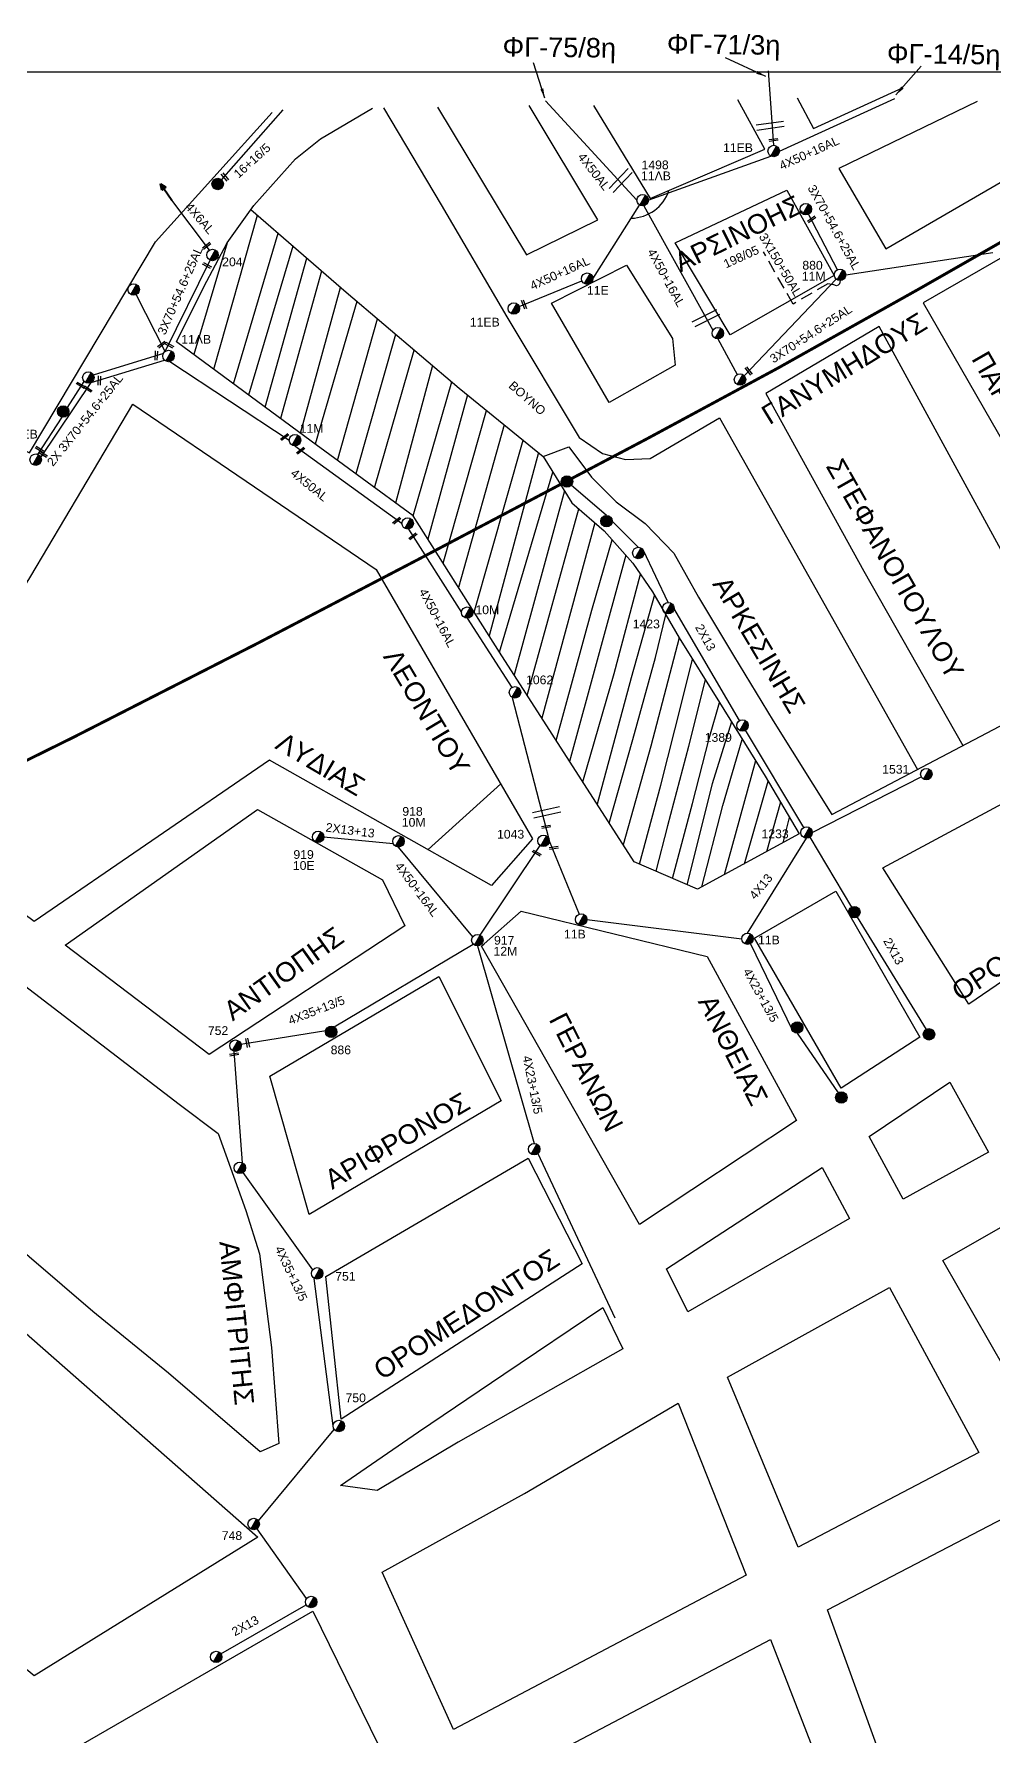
# Model space of a CAD drawing. Header units: millimetres. Extents: x 7657 to 9078, y 851 to 1875.
# Drawn here: x 7964.4 to 8161.9, y 1512.6 to 1863.5 of the extents above; entities that cross this region are included whole.
import ezdxf

# ---------------------------------------------------------------- set-up
doc = ezdxf.new("R2010")
doc.units = ezdxf.units.MM
doc.linetypes.add('ACAD_ISO08W100', pattern=[36, 24, -3, 6, -3])
doc.linetypes.add('DASHED', pattern=[19.05, 12.7, -6.35])
for name, color, linetype in [('Eπιγραφές - Σχήματα', 7, 'Continuous'), ('Άγνωστα', 7, 'Continuous'), ('Γέφυρες Εναέριου Δικτύου', 7, 'Continuous'), ('Γυμνά εναέρια ΧΤ (3Φ)   4x50AL', 7, 'Continuous'), ('Γυμνά εναέρια ΧΤ και ΦΟΠ (3Φ)   4x50+16AL', 7, 'Continuous'), ('Επίτονοι', 7, 'Continuous'), ('Επιγραφές - Σχήματα', 7, 'Continuous'), ('Καλώδια ΧΤ   3x150+50AL', 7, 'DASHED'), ('Καλώδια ΧΤ   4x6AL', 7, 'DASHED'), ('Μηχανική τομή', 7, 'Continuous'), ('Στύλος Ξύλινος', 7, 'Continuous'), ('Στύλος Ξύλινος @ 1', 7, 'Continuous'), ('Στύλος ΦΜ', 7, 'Continuous'), ('Στύλος ΦΜ @ 1', 7, 'Continuous'), ('Συνεστραμμένα ΧΤ   3x70+54.6+25 AL', 7, 'SYN_LINE'), ('Τομή', 7, 'Continuous'), ('Υπόβαθρο ΔΕΗ', 7, 'Continuous')]:
    doc.layers.add(name, color=color, linetype=linetype)
doc.styles.get("Standard").update_dxf_attribs({"font": 'ARIAL.TTF'})
doc.linetypes.add('SYN_LINE', pattern='A,0.5,-0.0001,["/\\/\\/\\/",Standard,S=0.1,R=0,X=0,Y=-0.05],-0.25', length=0.7501)
doc.dimstyles.new('ISO-25', dxfattribs={"dimtxt": 2.5, "dimasz": 2.5, "dimexe": 1.25, "dimexo": 0.625, "dimtad": 1, "dimtxsty": 'Standard', "dimcen": 2.5, "dimaunit": 2, "dimazin": 0, "dimtfac": 1, "dimtmove": 0, "dimatfit": 3, "dimfxl": 1, "dimarcsym": 0})

# ---------------------------------------------------------------- blocks, each defined once
blk = doc.blocks.new('ΥΠΑΡΧΩΝ ΤΣΙΜΕΝΤΕΝΙΟΣ ΣΤΥΛΟΣ')
at = {"layer": 'Στύλος ΦΜ'}
blk.add_hatch(color=7, dxfattribs=at).paths.add_polyline_path([(-1.29, -2.28, 0.574793), (2.62, 0, 0.268822), (1.3, 2.27)])
at = {"layer": 'Στύλος ΦΜ', "color": 7}
blk.add_line((-1.29, -2.28), (1.3, 2.27), dxfattribs=at)
blk.add_circle((0, 0), 2.62, dxfattribs=at)
at = {"layer": 'Στύλος ΦΜ', "flags": 4}
for tag, p in [('ΑΡΙΘΜΟΣ', (-4.68, 8.05)), ('ΤΥΠΟΣ', (-4.91, 3.03))]:
    blk.add_attdef(tag, p, '', height=4, dxfattribs=at)
blk = doc.blocks.new('ΥΠΑΡΧΩΝ ΞΥΛΙΝΟΣ ΣΤΥΛΟΣ')
at = {"layer": 'Στύλος Ξύλινος'}
h = blk.add_hatch(color=7, dxfattribs=at)
h.paths.add_polyline_path([(-2.62, 0, 0.270008), (-1.29, -2.28), (1.3, 2.27, 0.576266)])
h.paths.add_polyline_path([(-1.29, -2.28, 0.574793), (2.62, 0, 0.268822), (1.3, 2.27)])
at = {"layer": 'Στύλος Ξύλινος', "color": 7}
blk.add_line((-1.29, -2.28), (1.3, 2.27), dxfattribs=at)
blk.add_circle((0, 0), 2.62, dxfattribs=at)
at = {"layer": 'Στύλος Ξύλινος', "flags": 4}
for tag, p in [('ΑΡΙΘΜΟΣ', (-4.91, 8.6)), ('ΤΥΠΟΣ', (-4.85, 3.39))]:
    blk.add_attdef(tag, p, '', height=4, dxfattribs=at)
blk = doc.blocks.new('ΕΠΙΤΟΝΟΣ')
at = {"layer": 'Επίτονοι', "lineweight": 40, "ltscale": 40}
blk.add_hatch(color=256, dxfattribs=at).paths.add_polyline_path([(-1.13, 6.47), (0, 9.1), (1.13, 6.47)])
for p, q in [((-1.13, 6.47), (0, 9.1)), ((0, 9.1), (1.13, 6.47)), ((1.13, 6.47), (-1.13, 6.47)), ((-1.13, 6.47), (0, 6.47)), ((0, 6.47), (0, 0))]:
    blk.add_line(p, q, dxfattribs=at)
blk = doc.blocks.new('ΜΗΧΑΝΙΚΗ ΤΟΜΗ')
at = {"layer": 'Μηχανική τομή', "ltscale": 40}
for p, q in [((-1.89, 0.78), (1.89, 0.78)), ((1.89, 0), (-1.89, 0))]:
    blk.add_line(p, q, dxfattribs=at)
blk = doc.blocks.new('ΤΟΜΗ')
at = {"layer": 'Τομή', "ltscale": 40}
for p, q in [((-5.68, 0), (5.68, 0)), ((5.68, -2.33), (-5.68, -2.33))]:
    blk.add_line(p, q, dxfattribs=at)

msp = doc.modelspace()

# ---------------------------------------------------------------- linework, layer by layer
at = {"layer": 'Άγνωστα', "color": 6}
for points in [[(8116.77, 1840.53), (8115.73, 1855.89)], [(8003.04, 1833.4), (8015.72, 1847.86)]]:
    msp.add_lwpolyline(points, dxfattribs=at)
at = {"layer": 'Άγνωστα'}
for points in [[(8082.33, 1764.21), (8075.08, 1770.46)], [(8088.88, 1757.67), (8083.51, 1763.04)], [(8095.06, 1746.29), (8089.94, 1757)], [(8109.75, 1721.95), (8096.23, 1745.11)], [(8122.99, 1699.91), (8110.96, 1719.93)], [(8124.73, 1698.87), (8147.19, 1710.37)], [(8024.08, 1697.96), (8038.38, 1696.57)], [(8056.32, 1677.7), (8068.69, 1696.18)], [(8070.52, 1697.16), (8076.69, 1682.03)], [(8111.39, 1678.14), (8123.55, 1697.69)], [(8124.21, 1697.9), (8132.79, 1683.47)], [(8078.31, 1680.94), (8110.21, 1676.97)], [(8133.99, 1681.44), (8148.16, 1658.28)], [(8026.21, 1658.78), (8054.88, 1675.86)], [(8055.73, 1675.5), (8067.42, 1634.75)], [(8111.99, 1675.95), (8120.57, 1658.16)], [(8007.02, 1655.23), (8024.49, 1658.08)], [(8121.63, 1657.5), (8130.03, 1645.21)], [(8007.36, 1630.77), (8005.63, 1653.78)], [(8068.2, 1632.7), (8084.08, 1598.81)], [(8021.8, 1608.73), (8007.45, 1628.79)], [(8026, 1576.52), (8022.13, 1606.95)], [(8010.61, 1556.99), (8026.23, 1575.83)], [(8020.54, 1540.93), (8010.33, 1555.35)], [(8002.9, 1529.57), (8020.47, 1539.65)]]:
    msp.add_lwpolyline(points, dxfattribs=at)
at = {"layer": 'Γέφυρες Εναέριου Δικτύου'}
msp.add_lwpolyline([(8087.42, 1825.51, 0.32068), (8095.18, 1831.22, 2.19574)], format="xyb", dxfattribs=at)
at = {"layer": 'Γυμνά εναέρια ΧΤ (3Φ)   4x50AL', "color": 151}
msp.add_lwpolyline([(8088.59, 1829.22), (8069.79, 1849.68)], dxfattribs=at)
at = {"layer": 'Γυμνά εναέρια ΧΤ (3Φ)   4x50AL', "color": 133}
for points in [[(7976.18, 1791.63), (7991.29, 1796.25)], [(7992.35, 1795.94), (8016.97, 1779.74)], [(8018.15, 1778.57), (8040.2, 1762.59)]]:
    msp.add_lwpolyline(points, dxfattribs=at)
at = {"layer": 'Γυμνά εναέρια ΧΤ και ΦΟΠ (3Φ)   4x50+16AL', "color": 133}
for points in [[(8117.95, 1839.35), (8141.73, 1850.18)], [(8090.94, 1829.22), (8116.19, 1838.32)], [(8079.54, 1813.04), (8089.14, 1828.22)], [(8090.04, 1828.08), (8104.27, 1802.41)], [(8064.33, 1807.33), (8077.27, 1812.6)], [(8105.27, 1800.62), (8109.28, 1793.27)], [(8041.56, 1761.43), (8052.46, 1744.2)], [(8053.64, 1743.02), (8062.84, 1728.75)], [(8062.89, 1726.73), (8070.47, 1697.49)]]:
    msp.add_lwpolyline(points, dxfattribs=at)
at = {"layer": 'Γυμνά εναέρια ΧΤ και ΦΟΠ (3Φ)   4x50+16AL'}
msp.add_lwpolyline([(8054.78, 1677.37), (8039.46, 1695.87)], dxfattribs=at)
at = {"layer": 'Επιγραφές - Σχήματα'}
msp.add_lwpolyline([(7682.58, 1855.69), (8838.35, 1855.69), (8838.35, 851.26), (7682.58, 851.26)], close=True, dxfattribs=at)
at = {"layer": 'Καλώδια ΧΤ   3x150+50AL', "color": 173, "ltscale": 0.2}
msp.add_lwpolyline([(8130.44, 1812.65), (8130.31, 1811.99), (8130.07, 1811.67), (8129.72, 1811.55), (8129.13, 1811.76), (8127.93, 1812.01), (8120.8, 1807.8), (8114.65, 1818.55)], dxfattribs=at)
at = {"layer": 'Καλώδια ΧΤ   4x6AL', "color": 2, "linetype": 'SYN_LINE', "ltscale": 15}
msp.add_lwpolyline([(8000.57, 1818.94), (7992.78, 1829.22)], dxfattribs=at)
at = {"layer": 'Συνεστραμμένα ΧΤ   3x70+54.6+25 AL', "color": 173, "ltscale": 15}
msp.add_lwpolyline([(8129.94, 1814.89), (8123.94, 1826.34)], dxfattribs=at)
at = {"layer": 'Συνεστραμμένα ΧΤ   3x70+54.6+25 AL', "color": 173, "ltscale": 20}
for points in [[(8131.62, 1813.83), (8161.94, 1818.44)], [(8110.7, 1793.04), (8129.63, 1812.97)]]:
    msp.add_lwpolyline(points, dxfattribs=at)
at = {"layer": 'Συνεστραμμένα ΧΤ   3x70+54.6+25 AL', "color": 2, "ltscale": 20}
for points in [[(7991.42, 1798.04), (8000.65, 1816.87)], [(7976.61, 1793.22), (7991.11, 1797.71)]]:
    msp.add_lwpolyline(points, dxfattribs=at)
at = {"layer": 'Συνεστραμμένα ΧΤ   3x70+54.6+25 AL', "color": 2, "ltscale": 15}
msp.add_lwpolyline([(7991.42, 1798.04), (7985.45, 1809.76)], dxfattribs=at)
at = {"layer": 'Συνεστραμμένα ΧΤ   3x70+54.6+25 AL', "color": 133, "linetype": 'Continuous', "ltscale": 20}
msp.add_lwpolyline([(7965.81, 1776.2), (7976.18, 1791.63)], dxfattribs=at)
at = {"layer": 'Συνεστραμμένα ΧΤ   3x70+54.6+25 AL', "color": 2, "ltscale": 8}
msp.add_lwpolyline([(7971.27, 1786.46), (7974.73, 1791.84)], dxfattribs=at)
at = {"layer": 'Συνεστραμμένα ΧΤ   3x70+54.6+25 AL', "color": 2, "ltscale": 12}
msp.add_lwpolyline([(7965.2, 1776.8), (7970.17, 1784.51)], dxfattribs=at)
at = {"layer": 'Υπόβαθρο ΔΕΗ'}
for points in [[(7945.81, 1849.74), (7928.34, 1816.52), (7919.44, 1799.6), (7963.49, 1777.14), (7989.44, 1820.64), (8013.43, 1847.33)], [(8079.62, 1848.77), (8091.31, 1829.56), (8114.97, 1839.74), (8109.38, 1849.9)], [(8121.61, 1850.3), (8124.96, 1844.02), (8143.44, 1852.44)], [(8158.66, 1849.59), (8130.19, 1835.75), (8139.88, 1819.16), (8163.91, 1833.12), (8176.53, 1839.54), (8169.99, 1849.96)], [(7993.75, 1800.03), (7999.4, 1811.36), (8004.18, 1820.4), (8009.68, 1828.12), (8018.29, 1837.75), (8023.41, 1841.86), (8034.11, 1848.19)], [(8036.37, 1848.23), (8048.27, 1828.28), (8061.83, 1805.19), (8076.69, 1780.29), (8081.48, 1777.01), (8086.21, 1775.77), (8091.33, 1775.98), (8105.64, 1784.34), (8146.38, 1711.86)], [(8047.48, 1848.41), (8065.83, 1817.97), (8080.55, 1825.15), (8066.38, 1848.77)], [(8096.46, 1820.42), (8119.49, 1831.29), (8129.21, 1813.7), (8107.84, 1801.49), (8096.46, 1820.42)], [(8189.56, 1735.16), (8225.92, 1755.29), (8206.32, 1789.02), (8190.79, 1815.26), (8183.03, 1828.46), (8147.59, 1808.03), (8175.45, 1759.54), (8189.56, 1735.16)], [(8009.09, 1827.29), (8028.67, 1810.23), (8051.96, 1790.47), (8069.31, 1776.39), (8075.19, 1766.84), (8081.86, 1761.04), (8087.77, 1754.42), (8091.84, 1748.5), (8097.31, 1739.03), (8105.59, 1725.69), (8115.03, 1710.46), (8122.04, 1698.58), (8101.09, 1687.16), (8088.02, 1692.81), (8060.31, 1736.01), (8042.48, 1764.15), (8021.46, 1779.54), (7993.75, 1800.03)], [(8001.44, 1794.35), (8010.45, 1826.11)], [(8005.46, 1791.37), (8014.71, 1822.39)], [(8004.18, 1820.4), (7997.34, 1797.38)], [(8017.73, 1819.77), (8008.6, 1789.05)], [(8012.01, 1786.53), (8020.61, 1817.25)], [(8023.63, 1814.62), (8015.14, 1784.21)], [(8070.99, 1807.98), (8086.48, 1815.85), (8095.92, 1800.69), (8096.5, 1795.23), (8082.89, 1787.54), (8070.99, 1807.98)], [(8019.26, 1781.17), (8027.55, 1811.2)], [(8030.91, 1808.33), (8022.34, 1778.9)], [(8026.89, 1775.56), (8035.14, 1804.74)], [(8038.89, 1801.56), (8030.67, 1772.79)], [(8069.31, 1776.39), (8074.6, 1778.4), (8079.21, 1772.1), (8084.29, 1767.04), (8090.3, 1762.56), (8096.22, 1756.47), (8101.31, 1747.4), (8108.47, 1735.37), (8116.7, 1721.88), (8128.74, 1702.55), (8165.94, 1722.17), (8178.8, 1729.27), (8138.47, 1803.21), (8115.18, 1789.4), (8135.36, 1752.75), (8155.73, 1716.78)], [(8034.55, 1769.95), (8042.72, 1798.32)], [(8046.45, 1795.15), (8038.87, 1766.79)], [(8042.48, 1764.15), (8050.44, 1791.76)], [(7936.36, 1706.93), (7963.72, 1751.72), (7984.77, 1787.16), (8034.87, 1753.11), (8067.09, 1697.58), (8058.64, 1687.97), (8012.88, 1713.75), (7964.39, 1680.52), (7937.16, 1700.75), (7936.36, 1706.93)], [(8053.69, 1789.07), (8045.55, 1759.31)], [(8048.65, 1754.41), (8057.64, 1785.86)], [(8061.25, 1782.94), (8051.86, 1749.35)], [(8055.08, 1744.27), (8065.16, 1779.76)], [(8068.35, 1777.18), (8058.17, 1739.38)], [(8060.31, 1736.01), (8071.3, 1773.16)], [(8073.67, 1769.32), (8063.29, 1731.36)], [(8066, 1727.14), (8076.66, 1765.56)], [(8079.92, 1762.73), (8069.02, 1722.43)], [(8071.98, 1717.81), (8079.3, 1744.69), (8083.5, 1759.2)], [(8086.32, 1756.04), (8074.73, 1713.53)], [(8077.43, 1709.32), (8083.92, 1731.68), (8089.35, 1752.13)], [(8092.19, 1747.89), (8087.38, 1730.74), (8080.38, 1704.72)], [(8082.91, 1700.78), (8087.75, 1718.02), (8092.44, 1734.97), (8094.58, 1743.77)], [(8097.31, 1739.03), (8091.43, 1716.64), (8085.77, 1696.32)], [(8089.12, 1692.33), (8093.53, 1708.66), (8097.88, 1725.71), (8100.08, 1734.58)], [(8102.68, 1730.38), (8099.21, 1716.59), (8094.92, 1700.22), (8092.51, 1690.87)], [(8095.93, 1689.39), (8100.02, 1704.82), (8103.47, 1718.25), (8105.59, 1725.69)], [(8108.06, 1721.7), (8104.1, 1708.87), (8098.91, 1688.1)], [(8101.96, 1687.64), (8106.3, 1704.41), (8110.31, 1718.07)], [(8113.05, 1713.65), (8106.59, 1690.16)], [(8139.29, 1691.59), (8179.52, 1713.23), (8192.28, 1687.63), (8156.98, 1663.5), (8139.29, 1691.59)], [(8045.57, 1695.33), (8060.54, 1708.87)], [(8110.76, 1692.43), (8115.62, 1709.46)], [(7970.84, 1675.62), (8010.43, 1703.58), (8036.21, 1689.13), (8040.8, 1679.65), (8000.45, 1653.13), (7970.84, 1675.62)], [(8118.18, 1705.13), (8115.31, 1694.91)], [(8118.7, 1696.76), (8120.03, 1701.99)], [(7872.62, 1700.69), (7923.7, 1697.34), (7953.5, 1674.13), (7994.28, 1642.85), (8002.3, 1636.81), (8008.02, 1620.95), (8010.81, 1612.03), (8013.32, 1592.7), (8014.83, 1572.91), (8010.99, 1571.22), (7992.09, 1587.44), (7976.49, 1600.14), (7956.99, 1616.8), (7939.22, 1632.23), (7905.08, 1661.54), (7873.08, 1689.88), (7872.62, 1700.69)], [(8112.71, 1677.02), (8129.6, 1686.77), (8146.86, 1656.7), (8130.67, 1646.15), (8112.82, 1677.09)], [(8057.14, 1675.94), (8064.74, 1682.66), (8103.04, 1673.33), (8121.46, 1639.53), (8089.12, 1618.04), (8056.61, 1675.42), (8057.14, 1675.94)], [(8013, 1648.67), (8047.76, 1669.21), (8060.6, 1643.58), (8021.05, 1620.15), (8013, 1648.67)], [(8136.45, 1636.2), (8153.04, 1647.37), (8161.06, 1632.94), (8143.46, 1623.31), (8136.45, 1636.2)], [(8151.61, 1610.64), (8202.61, 1639.86), (8210.5, 1638.34), (8195.01, 1589.14), (8170.97, 1576.83), (8151.6, 1610.63)], [(8024.53, 1607.37), (8066.21, 1631.7), (8077.34, 1609.98), (8027.64, 1577.96), (8024.53, 1607.37)], [(8094.69, 1608.93), (8126.78, 1629.78), (8132.39, 1619.32), (8099.11, 1600.04), (8094.69, 1608.93)], [(7892.05, 1585.02), (7926.39, 1627.53), (8010.52, 1553.57), (7964.45, 1525.04), (7892.05, 1585.02)], [(8107.24, 1586.57), (8140.63, 1605.1), (8159.01, 1571.03), (8121.82, 1551.53), (8107.24, 1586.57)], [(8027.55, 1564.28), (8043.63, 1575.35), (8061.18, 1587.18), (8081.54, 1600.93), (8085.67, 1592.46), (8051.75, 1573.18), (8035.09, 1563.2), (8027.55, 1564.28)], [(8036.13, 1546.41), (8065.47, 1562.58), (8097.12, 1581.24), (8111.11, 1545.8), (8050.78, 1513.98), (8036.13, 1546.41)], [(8148.03, 1482.98), (8127.83, 1538.63), (8167.72, 1559.4), (8180.31, 1536.34), (8159.8, 1473.58)], [(7972.31, 1509.75), (8021.8, 1538.37), (8036.98, 1507.36), (7987.33, 1481.8), (7972.31, 1509.75)], [(8072.06, 1465.87), (8056.65, 1501.18), (8116.14, 1532.53), (8134.66, 1484.74)]]:
    msp.add_lwpolyline(points, dxfattribs=at)
at = {"layer": 'Υπόβαθρο ΔΕΗ', "color": 1, "linetype": 'ACAD_ISO08W100', "ltscale": 0.4, "const_width": 0.6, "flags": 128}
msp.add_lwpolyline([(7737.26, 1842.38), (7750.2, 1829.56), (7758.82, 1817.46), (7765, 1806.33), (7770.6, 1795.24), (7775.19, 1781.09), (7779.21, 1764.82), (7782.3, 1743.87), (7782.92, 1721.14), (7784.85, 1718.75), (7809.01, 1715.86), (7845.26, 1712.03), (7877.67, 1708.19), (7942.78, 1703.79), (7972.61, 1718.55), (8010.33, 1737.81), (8043.54, 1755.16), (8090.61, 1780), (8117.62, 1794.59), (8147.21, 1811.2), (8175.83, 1827.57), (8189.8, 1835.46), (8201.64, 1815.12), (8224.57, 1775.17), (8253.35, 1727.16), (8282.58, 1743.35)], dxfattribs=at)

# ---------------------------------------------------------------- block references
at = {"layer": 'Επίτονοι', "xscale": 0.4499999999998272, "yscale": 0.4499999999998272, "zscale": 0.4499999999998272, "rotation": 34.8454381646378}
msp.add_blockref('ΕΠΙΤΟΝΟΣ', (7992.78, 1829.22), dxfattribs=at)
at = {"layer": 'Μηχανική τομή'}
for p, xscale, yscale, zscale, rotation in [((8116.7, 1841.84), 0.4999999999997394, 0.4999999999997394, 0.4999999999997394, 187.065792831232), ((8003.58, 1833.89), 0.499999999999801, 0.499999999999801, 0.499999999999801, 310.0563027230567), ((8124.48, 1825.42), 0.4999999999997319, 0.4999999999997319, 0.4999999999997319, 216.3110755297981), ((8000.08, 1819.66), 0.4999999999996804, 0.4999999999996804, 0.4999999999996804, 38.16343562384909), ((8000.12, 1815.93), 0.4999999999996951, 0.4999999999996951, 0.4999999999996951, 150.4082100721716), ((8065.52, 1807.77), 0.4999999999996884, 0.4999999999996884, 0.4999999999996884, 110.4716530327751), ((7990.82, 1799.3), 0.4999999999996804, 0.4999999999996804, 0.4999999999996804, 38.16343562384909), ((7992.37, 1799.49), 0.4999999999996951, 0.4999999999996951, 0.4999999999996951, 150.4082100721716), ((7989.75, 1797.18), 0.4999999999997167, 0.4999999999997167, 0.4999999999997167, 87.32462276364336), ((7978.04, 1792.03), 0.4999999999997167, 0.4999999999997167, 0.4999999999997167, 87.32462276364336), ((8111.77, 1794.12), 0.4999999999998213, 0.4999999999998213, 0.4999999999998213, 127.8539631591281), ((7974.09, 1791.24), 0.4999999999997901, 0.4999999999997901, 0.4999999999997901, 148.6940359633149), ((7975.59, 1790.44), 0.4999999999997901, 0.4999999999997901, 0.4999999999997901, 148.6940359633149), ((8016.15, 1780.25), 0.4999999999996804, 0.4999999999996804, 0.4999999999996804, 38.16343562384909), ((7965.66, 1777.99), 0.4999999999997901, 0.4999999999997901, 0.4999999999997901, 148.6940359633149), ((7966.36, 1776.99), 0.4999999999997901, 0.4999999999997901, 0.4999999999997901, 148.6940359633149), ((8019.44, 1777.43), 0.4999999999996804, 0.4999999999996804, 0.4999999999996804, 38.16343562384909), ((8039.23, 1762.99), 0.4999999999996804, 0.4999999999996804, 0.4999999999996804, 38.16343562384909), ((8042.58, 1759.76), 0.4999999999996804, 0.4999999999996804, 0.4999999999996804, 38.16343562384909), ((8069.88, 1700.25), 0.4999999999997612, 0.4999999999997612, 0.4999999999997612, 188.9275464129725), ((8068.05, 1694.79), 0.4999999999996951, 0.4999999999996951, 0.4999999999996951, 150.4082100721716), ((8071.46, 1695.9), 0.4999999999997612, 0.4999999999997612, 0.4999999999997612, 188.9275464129725), ((8008.2, 1655.48), 0.4999999999997326, 0.4999999999997326, 0.4999999999997326, 281.9369000057301), ((8005.59, 1653.32), 0.4999999999997612, 0.4999999999997612, 0.4999999999997612, 188.9275464129725)]:
    msp.add_blockref('ΜΗΧΑΝΙΚΗ ΤΟΜΗ', p, dxfattribs=dict(at, xscale=xscale, yscale=yscale, zscale=zscale, rotation=rotation))
at = {"layer": 'Στύλος Ξύλινος @ 1', "ltscale": 40, "xscale": 0.4499999999998181, "yscale": 0.4499999999998181, "zscale": 0.4499999999998181}
for p in [(8002.23, 1832.56), (7970.4, 1785.67), (8074.19, 1771.23), (8082.33, 1763.04), (8133.39, 1682.46), (8121.63, 1658.68), (8148.77, 1657.27), (8130.7, 1644.24)]:
    msp.add_blockref('ΥΠΑΡΧΩΝ ΞΥΛΙΝΟΣ ΣΤΥΛΟΣ', p, dxfattribs=at)
at = {"layer": 'Στύλος Ξύλινος @ 1', "ltscale": 40}
ref = msp.add_blockref('ΥΠΑΡΧΩΝ ΞΥΛΙΝΟΣ ΣΤΥΛΟΣ', (8025.62, 1657.76), dxfattribs=dict(at, xscale=0.4499999999998181, yscale=0.4499999999998181, zscale=0.4499999999998181))
ref.add_attrib('ΤΥΠΟΣ', '886', (8025.5, 1653.15), dxfattribs={"layer": 'Στύλος Ξύλινος', "height": 1.8, "flags": 4})
at = {"layer": 'Στύλος ΦΜ @ 1', "ltscale": 40}
ref = msp.add_blockref('ΥΠΑΡΧΩΝ ΤΣΙΜΕΝΤΕΝΙΟΣ ΣΤΥΛΟΣ', (8116.77, 1839.35), dxfattribs=dict(at, xscale=0.4499999999998181, yscale=0.4499999999998181, zscale=0.4499999999998181))
ref.add_attrib('ΤΥΠΟΣ', '11EB', (8106.34, 1839.15), dxfattribs={"layer": 'Στύλος ΦΜ', "height": 1.8, "flags": 4})
ref = msp.add_blockref('ΥΠΑΡΧΩΝ ΤΣΙΜΕΝΤΕΝΙΟΣ ΣΤΥΛΟΣ', (8089.77, 1829.22), dxfattribs=dict(at, xscale=0.4499999999998181, yscale=0.4499999999998181, zscale=0.4499999999998181))
ref.add_attrib('ΤΥΠΟΣ', '11ΛΒ', (8089.44, 1833.34), dxfattribs={"layer": 'Στύλος ΦΜ', "height": 1.8, "flags": 4})
ref.add_attrib('ΑΡΙΘΜΟΣ', '1498', (8089.55, 1835.6), dxfattribs={"layer": 'Στύλος ΦΜ', "height": 1.8, "flags": 4})
at = {"layer": 'Στύλος ΦΜ @ 1', "ltscale": 40, "xscale": 0.4499999999998181, "yscale": 0.4499999999998181, "zscale": 0.4499999999998181}
for p in [(8123.39, 1827.38), (7984.91, 1810.81), (8105.27, 1801.79), (7975.58, 1792.65), (8109.84, 1792.24), (8041.37, 1762.59), (8088.88, 1756.49), (8067.42, 1633.58), (8006.77, 1629.74), (8021.49, 1540.24), (8001.92, 1528.91)]:
    msp.add_blockref('ΥΠΑΡΧΩΝ ΤΣΙΜΕΝΤΕΝΙΟΣ ΣΤΥΛΟΣ', p, dxfattribs=at)
at = {"layer": 'Στύλος ΦΜ @ 1', "ltscale": 40}
ref = msp.add_blockref('ΥΠΑΡΧΩΝ ΤΣΙΜΕΝΤΕΝΙΟΣ ΣΤΥΛΟΣ', (8001.17, 1817.93), dxfattribs=dict(at, xscale=0.4499999999998181, yscale=0.4499999999998181, zscale=0.4499999999998181))
ref.add_attrib('ΤΥΠΟΣ', '204', (8003.16, 1815.6), dxfattribs={"layer": 'Στύλος ΦΜ', "height": 1.8, "flags": 4})
ref = msp.add_blockref('ΥΠΑΡΧΩΝ ΤΣΙΜΕΝΤΕΝΙΟΣ ΣΤΥΛΟΣ', (8078.36, 1813.04), dxfattribs=dict(at, xscale=0.4499999999998181, yscale=0.4499999999998181, zscale=0.4499999999998181))
ref.add_attrib('ΤΥΠΟΣ', '11E', (8078.3, 1809.73), dxfattribs={"layer": 'Στύλος ΦΜ', "height": 1.8, "flags": 4})
ref = msp.add_blockref('ΥΠΑΡΧΩΝ ΤΣΙΜΕΝΤΕΝΙΟΣ ΣΤΥΛΟΣ', (8130.44, 1813.83), dxfattribs=dict(at, xscale=0.4499999999998181, yscale=0.4499999999998181, zscale=0.4499999999998181))
ref.add_attrib('ΤΥΠΟΣ', '11M', (8122.57, 1812.65), dxfattribs={"layer": 'Στύλος ΦΜ', "height": 1.8, "flags": 4})
ref.add_attrib('ΑΡΙΘΜΟΣ', '880', (8122.68, 1814.91), dxfattribs={"layer": 'Στύλος ΦΜ', "height": 1.8, "flags": 4})
ref = msp.add_blockref('ΥΠΑΡΧΩΝ ΤΣΙΜΕΝΤΕΝΙΟΣ ΣΤΥΛΟΣ', (8063.24, 1806.88), dxfattribs=dict(at, xscale=0.4499999999998181, yscale=0.4499999999998181, zscale=0.4499999999998181))
ref.add_attrib('ΤΥΠΟΣ', '11EB', (8054.18, 1803.18), dxfattribs={"layer": 'Στύλος ΦΜ', "height": 1.8, "flags": 4})
ref = msp.add_blockref('ΥΠΑΡΧΩΝ ΤΣΙΜΕΝΤΕΝΙΟΣ ΣΤΥΛΟΣ', (7992.11, 1797.09), dxfattribs=dict(at, xscale=0.4499999999998181, yscale=0.4499999999998181, zscale=0.4499999999998181))
ref.add_attrib('ΤΥΠΟΣ', '11ΛB', (7994.72, 1799.63), dxfattribs={"layer": 'Στύλος ΦΜ', "height": 1.8, "flags": 4})
ref = msp.add_blockref('ΥΠΑΡΧΩΝ ΤΣΙΜΕΝΤΕΝΙΟΣ ΣΤΥΛΟΣ', (8018.15, 1779.74), dxfattribs=dict(at, xscale=0.4499999999998181, yscale=0.4499999999998181, zscale=0.4499999999998181))
ref.add_attrib('ΤΥΠΟΣ', '11M', (8019.12, 1781.27), dxfattribs={"layer": 'Στύλος ΦΜ', "height": 1.8, "flags": 4})
ref = msp.add_blockref('ΥΠΑΡΧΩΝ ΤΣΙΜΕΝΤΕΝΙΟΣ ΣΤΥΛΟΣ', (7964.73, 1775.72), dxfattribs=dict(at, xscale=0.4499999999998181, yscale=0.4499999999998181, zscale=0.4499999999998181))
ref.add_attrib('ΤΥΠΟΣ', '11EB', (7959.01, 1780.09), dxfattribs={"layer": 'Στύλος ΦΜ', "height": 1.8, "flags": 4})
ref = msp.add_blockref('ΥΠΑΡΧΩΝ ΤΣΙΜΕΝΤΕΝΙΟΣ ΣΤΥΛΟΣ', (8053.64, 1744.2), dxfattribs=dict(at, xscale=0.4499999999998181, yscale=0.4499999999998181, zscale=0.4499999999998181))
ref.add_attrib('ΤΥΠΟΣ', '10M', (8055.33, 1743.87), dxfattribs={"layer": 'Στύλος ΦΜ', "height": 1.8, "flags": 4})
ref = msp.add_blockref('ΥΠΑΡΧΩΝ ΤΣΙΜΕΝΤΕΝΙΟΣ ΣΤΥΛΟΣ', (8095.06, 1745.11), dxfattribs=dict(at, xscale=0.4499999999998181, yscale=0.4499999999998181, zscale=0.4499999999998181))
ref.add_attrib('ΤΥΠΟΣ', '1423', (8087.73, 1740.96), dxfattribs={"layer": 'Στύλος ΦΜ', "height": 1.8, "flags": 4})
ref = msp.add_blockref('ΥΠΑΡΧΩΝ ΤΣΙΜΕΝΤΕΝΙΟΣ ΣΤΥΛΟΣ', (8063.48, 1727.76), dxfattribs=dict(at, xscale=0.4499999999998181, yscale=0.4499999999998181, zscale=0.4499999999998181))
ref.add_attrib('ΤΥΠΟΣ', '1062', (8065.76, 1729.43), dxfattribs={"layer": 'Στύλος ΦΜ', "height": 1.8, "flags": 4})
ref = msp.add_blockref('ΥΠΑΡΧΩΝ ΤΣΙΜΕΝΤΕΝΙΟΣ ΣΤΥΛΟΣ', (8110.35, 1720.94), dxfattribs=dict(at, xscale=0.4499999999998181, yscale=0.4499999999998181, zscale=0.4499999999998181))
ref.add_attrib('ΤΥΠΟΣ', '1389', (8102.57, 1717.56), dxfattribs={"layer": 'Στύλος ΦΜ', "height": 1.8, "flags": 4})
ref = msp.add_blockref('ΥΠΑΡΧΩΝ ΤΣΙΜΕΝΤΕΝΙΟΣ ΣΤΥΛΟΣ', (8148.23, 1710.91), dxfattribs=dict(at, xscale=0.4499999999998181, yscale=0.4499999999998181, zscale=0.4499999999998181))
ref.add_attrib('ΤΥΠΟΣ', '1531', (8139.13, 1711), dxfattribs={"layer": 'Στύλος ΦΜ', "height": 1.8, "flags": 4})
ref = msp.add_blockref('ΥΠΑΡΧΩΝ ΤΣΙΜΕΝΤΕΝΙΟΣ ΣΤΥΛΟΣ', (8039.46, 1697.05), dxfattribs=dict(at, xscale=0.4499999999998181, yscale=0.4499999999998181, zscale=0.4499999999998181))
ref.add_attrib('ΤΥΠΟΣ', '10M', (8040.16, 1700.06), dxfattribs={"layer": 'Στύλος ΦΜ', "height": 1.8, "flags": 4})
ref.add_attrib('ΑΡΙΘΜΟΣ', '918', (8040.27, 1702.32), dxfattribs={"layer": 'Στύλος ΦΜ', "height": 1.8, "flags": 4})
ref = msp.add_blockref('ΥΠΑΡΧΩΝ ΤΣΙΜΕΝΤΕΝΙΟΣ ΣΤΥΛΟΣ', (8022.91, 1697.96), dxfattribs=dict(at, xscale=0.4499999999998181, yscale=0.4499999999998181, zscale=0.4499999999998181))
ref.add_attrib('ΤΥΠΟΣ', '10E', (8017.72, 1691.17), dxfattribs={"layer": 'Στύλος ΦΜ', "height": 1.8, "flags": 4})
ref.add_attrib('ΑΡΙΘΜΟΣ', '919', (8017.83, 1693.43), dxfattribs={"layer": 'Στύλος ΦΜ', "height": 1.8, "flags": 4})
ref = msp.add_blockref('ΥΠΑΡΧΩΝ ΤΣΙΜΕΝΤΕΝΙΟΣ ΣΤΥΛΟΣ', (8069.35, 1697.16), dxfattribs=dict(at, xscale=0.4499999999998181, yscale=0.4499999999998181, zscale=0.4499999999998181))
ref.add_attrib('ΤΥΠΟΣ', '1043', (8059.78, 1697.61), dxfattribs={"layer": 'Στύλος ΦΜ', "height": 1.8, "flags": 4})
ref = msp.add_blockref('ΥΠΑΡΧΩΝ ΤΣΙΜΕΝΤΕΝΙΟΣ ΣΤΥΛΟΣ', (8123.55, 1698.87), dxfattribs=dict(at, xscale=0.4499999999998181, yscale=0.4499999999998181, zscale=0.4499999999998181))
ref.add_attrib('ΤΥΠΟΣ', '1233', (8114.27, 1697.69), dxfattribs={"layer": 'Στύλος ΦΜ', "height": 1.8, "flags": 4})
ref = msp.add_blockref('ΥΠΑΡΧΩΝ ΤΣΙΜΕΝΤΕΝΙΟΣ ΣΤΥΛΟΣ', (8077.13, 1680.94), dxfattribs=dict(at, xscale=0.4499999999998181, yscale=0.4499999999998181, zscale=0.4499999999998181))
ref.add_attrib('ΤΥΠΟΣ', '11B', (8073.57, 1677.02), dxfattribs={"layer": 'Στύλος ΦΜ', "height": 1.8, "flags": 4})
ref = msp.add_blockref('ΥΠΑΡΧΩΝ ΤΣΙΜΕΝΤΕΝΙΟΣ ΣΤΥΛΟΣ', (8055.73, 1676.67), dxfattribs=dict(at, xscale=0.4499999999998181, yscale=0.4499999999998181, zscale=0.4499999999998181))
ref.add_attrib('ΤΥΠΟΣ', '12M', (8059.05, 1673.49), dxfattribs={"layer": 'Στύλος ΦΜ', "height": 1.8, "flags": 4})
ref.add_attrib('ΑΡΙΘΜΟΣ', '917', (8059.16, 1675.75), dxfattribs={"layer": 'Στύλος ΦΜ', "height": 1.8, "flags": 4})
ref = msp.add_blockref('ΥΠΑΡΧΩΝ ΤΣΙΜΕΝΤΕΝΙΟΣ ΣΤΥΛΟΣ', (8111.39, 1676.97), dxfattribs=dict(at, xscale=0.4499999999998181, yscale=0.4499999999998181, zscale=0.4499999999998181))
ref.add_attrib('ΤΥΠΟΣ', '11B', (8113.55, 1675.82), dxfattribs={"layer": 'Στύλος ΦΜ', "height": 1.8, "flags": 4})
ref = msp.add_blockref('ΥΠΑΡΧΩΝ ΤΣΙΜΕΝΤΕΝΙΟΣ ΣΤΥΛΟΣ', (8005.88, 1654.93), dxfattribs=dict(at, xscale=0.4499999999998181, yscale=0.4499999999998181, zscale=0.4499999999998181))
ref.add_attrib('ΤΥΠΟΣ', '752', (8000.21, 1657.13), dxfattribs={"layer": 'Στύλος ΦΜ', "height": 1.8, "flags": 4})
ref = msp.add_blockref('ΥΠΑΡΧΩΝ ΤΣΙΜΕΝΤΕΝΙΟΣ ΣΤΥΛΟΣ', (8022.72, 1607.98), dxfattribs=dict(at, xscale=0.4499999999998181, yscale=0.4499999999998181, zscale=0.4499999999998181))
ref.add_attrib('ΤΥΠΟΣ', '751', (8026.44, 1606.48), dxfattribs={"layer": 'Στύλος ΦΜ', "height": 1.8, "flags": 4})
ref = msp.add_blockref('ΥΠΑΡΧΩΝ ΤΣΙΜΕΝΤΕΝΙΟΣ ΣΤΥΛΟΣ', (8027.18, 1576.52), dxfattribs=dict(at, xscale=0.4499999999998181, yscale=0.4499999999998181, zscale=0.4499999999998181))
ref.add_attrib('ΤΥΠΟΣ', '750', (8028.57, 1581.42), dxfattribs={"layer": 'Στύλος ΦΜ', "height": 1.8, "flags": 4})
ref = msp.add_blockref('ΥΠΑΡΧΩΝ ΤΣΙΜΕΝΤΕΝΙΟΣ ΣΤΥΛΟΣ', (8009.65, 1556.31), dxfattribs=dict(at, xscale=0.4499999999998181, yscale=0.4499999999998181, zscale=0.4499999999998181))
ref.add_attrib('ΤΥΠΟΣ', '748', (8003.07, 1553.03), dxfattribs={"layer": 'Στύλος ΦΜ', "height": 1.8, "flags": 4})
at = {"layer": 'Τομή'}
for p, xscale, yscale, zscale, rotation in [((8116.12, 1843.99), 0.4999999999999111, 0.4999999999999111, 0.4999999999999111, 187.8477734316182), ((8085.66, 1832.88), 0.4999999999999671, 0.4999999999999671, 0.4999999999999671, 226.3601151180505), ((8103.06, 1804.39), 0.5000000000000158, 0.5000000000000158, 0.5000000000000158, 206.3164873690791), ((8070.14, 1702.47), 0.500000000000083, 0.500000000000083, 0.500000000000083, 192.6389865185128)]:
    msp.add_blockref('ΤΟΜΗ', p, dxfattribs=dict(at, xscale=xscale, yscale=yscale, zscale=zscale, rotation=rotation))

# ---------------------------------------------------------------- texts
at = {"layer": 'Eπιγραφές - Σχήματα', "attachment_point": 1}
for s, insert, char_height, width, rotation in [('ΦΓ-71/3η', (8094.8, 1863.46), 4, 40.8874, 359.3062), ('ΦΓ-75/8η', (8060.94, 1862.88), 4, 40.8874, 359.3062), ('ΦΓ-14/5η', (8140.13, 1861.47), 4, 40.8874, 359.3062), ('ΑΡΣΙΝΟΗΣ', (8095.81, 1817.9), 4, 47.0756, 26.201), ('ΓΑΝΥΜΗΔΟΥΣ', (8113.81, 1786.22), 4, 40.8874, 31.4633), ('ΠΑΡΘΕΝΟΠΗΣ', (8160.88, 1798.53), 4, 40.8874, 299.6827), ('ΒΟΥΝΟ', (8063.2, 1792.1), 1.8, 47.0756, 318.6552), ('ΣΤΕΦΑΝΟΠΟΥΛΟΥ', (8130.89, 1776.39), 4, 40.8874, 299.6827), ('ΑΡΚΕΣΙΝΗΣ', (8107.48, 1752.15), 4, 47.0756, 300.7299), ('ΛΕΟΝΤΙΟΥ', (8039.64, 1737.18), 4, 47.0756, 300.7299), ('ΛΥΔΙΑΣ', (8015.85, 1719.76), 4, 47.0756, 329.4723), ('ΟΡΟΜΕΔΟΝΤΟΣ', (8152.96, 1667.27), 4, 40.8874, 33.0591), ('ΑΝΤΙΟΠΗΣ', (8002.99, 1663.14), 4, 47.0756, 35.4676), ('ΑΝΘΕΙΑΣ', (8104.64, 1665.86), 4, 47.0756, 296.9928), ('ΓΕΡΑΝΩΝ', (8073.93, 1662.18), 4, 47.0756, 296.9928), ('ΑΡΙΦΡΟΝΟΣ', (8023.79, 1628.62), 4, 47.0756, 30.4553), ('ΑΜΦΙΤΡΙΤΗΣ', (8006.56, 1614.87), 4, 47.0756, 275.4119), ('ΟΡΟΜΕΔΟΝΤΟΣ', (8033.88, 1589.22), 4, 40.8874, 33.0591)]:
    msp.add_mtext(s, dxfattribs=dict(at, insert=insert, char_height=char_height, width=width, rotation=rotation))
at = {"layer": 'Eπιγραφές - Σχήματα', "color": 7, "char_height": 1.8, "width": 168.3718, "attachment_point": 1}
for s, insert, rotation in [('16+16/5', (8005.32, 1834.96), 42.2609), ('198/05', (8106.2, 1816.78), 24.4642), ('2X13', (8102.09, 1742.08), 298.9454), ('2X13+13', (8024.62, 1700.87), 352.569), ('4X13', (8111.58, 1686.03), 50.7864), ('2X13', (8140.86, 1677.4), 298.9454), ('4X23+13/5', (8111.97, 1671.12), 298.9454), ('4X35+13/5', (8016.55, 1660.86), 21.1845), ('4X23+13/5', (8066.8, 1653.02), 281.2497), ('4X35+13/5', (8015.6, 1613.87), 295.1859), ('2X13', (8004.89, 1534.72), 28.8062)]:
    msp.add_mtext(s, dxfattribs=dict(at, insert=insert, rotation=rotation))
at = {"layer": 'Γυμνά εναέρια ΧΤ (3Φ)   4x50AL', "color": 7, "char_height": 1.8, "width": 168.3718, "attachment_point": 1}
for insert, rotation in [((8077.7, 1839.21), 308.0962), ((8018.23, 1774.02), 320.9335)]:
    msp.add_mtext('4X50AL', dxfattribs=dict(at, insert=insert, rotation=rotation))
at = {"layer": 'Γυμνά εναέρια ΧΤ και ΦΟΠ (3Φ)   4x50+16AL', "color": 7, "char_height": 1.8, "width": 168.3718, "attachment_point": 1}
for insert, rotation in [((8117.68, 1837.02), 24.4642), ((8092.25, 1819.46), 298.733), ((8066.33, 1812.26), 24.4642), ((8045.23, 1749.4), 297.5531), ((8040.06, 1693), 306.8084)]:
    msp.add_mtext('4X50+16AL', dxfattribs=dict(at, insert=insert, rotation=rotation))
at = {"layer": 'Καλώδια ΧΤ   3x150+50AL', "color": 7, "insert": (8115.2, 1822.67), "char_height": 1.8, "width": 168.3718, "attachment_point": 1, "rotation": 300.8287}
msp.add_mtext('3X150+50AL', dxfattribs=at)
at = {"layer": 'Καλώδια ΧΤ   4x6AL', "color": 7, "insert": (7996.76, 1828.92), "char_height": 1.8, "width": 168.3718, "attachment_point": 1, "rotation": 311.1155}
msp.add_mtext('4X6AL', dxfattribs=at)
at = {"layer": 'Συνεστραμμένα ΧΤ   3x70+54.6+25 AL', "color": 7, "char_height": 1.8, "width": 168.3718, "attachment_point": 1}
for s, insert, rotation in [('3X70+54.6+25AL', (8125.27, 1832.62), 299.1232), ('3X70+54.6+25AL', (7989.75, 1802), 66.3943), ('3X70+54.6+25AL', (8115.75, 1797.05), 33.2867), ('2X 3X70+54.6+25AL', (7966.89, 1775.33), 51.4337)]:
    msp.add_mtext(s, dxfattribs=dict(at, insert=insert, rotation=rotation))

# ---------------------------------------------------------------- leaders
at = {"layer": 'Επιγραφές - Σχήματα', "ltscale": 40}
for points in [[(8069.61, 1850.26), (8067.28, 1857.55)], [(8115.14, 1854.74), (8106.83, 1858.54)], [(8141.97, 1850.93), (8147.18, 1856.87)]]:
    msp.add_leader(points, dimstyle='ISO-25', override={"dimasz": 2, "dimtad": 0}, dxfattribs=at)

doc.saveas('drawing.dxf')
